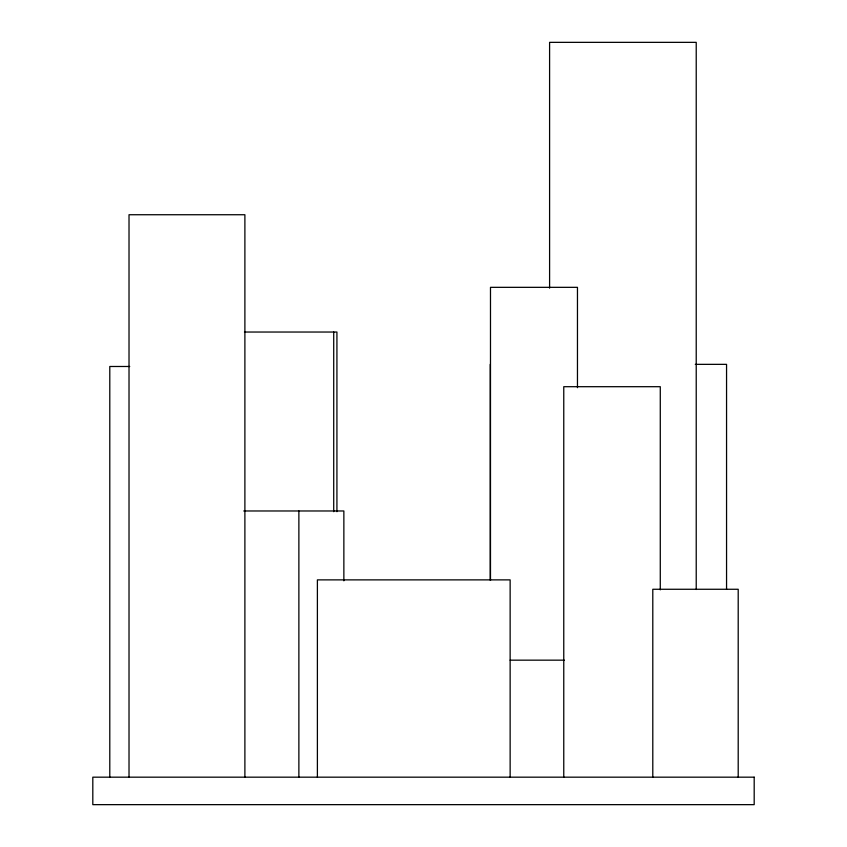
<?xml version="1.0" encoding="UTF-8"?>
<svg xmlns="http://www.w3.org/2000/svg" width="847" height="847" viewBox="0 0 847 847"><rect width="100%" height="100%" fill="white"/><g stroke="black" fill="none" stroke-linecap="round" stroke-linejoin="round"><path stroke-width="1.27" d="M244.455 332.035L336.926 332.035L336.926 511.683M695.292 364.348L726.557 364.348L726.557 589.29M129.729 366.486L109.792 366.486L109.792 777.175M243.756 510.974L343.861 510.974L343.861 580.82M510.127 660.162L564.314 660.162M738.203 777.175L738.203 589.268L652.793 589.268L652.793 777.175M696.223 589.501L696.223 42.35L549.597 42.35L549.597 288.171M660.279 589.851L660.279 386.698L563.763 386.698L563.763 777.175M577.463 387.682L577.463 287.334L490.487 287.334L490.487 580.449M510.138 777.175L510.138 579.877L317.392 579.877L317.392 777.175M490.254 364.348L490.254 580.026M333.718 332.035L333.718 511.683M298.875 510.974L298.875 777.175M244.889 777.175L244.889 214.736L129.019 214.736L129.019 777.175M754.19 777.175L92.81 777.175L92.81 804.65L754.19 804.65L754.19 777.175"/></g></svg>
